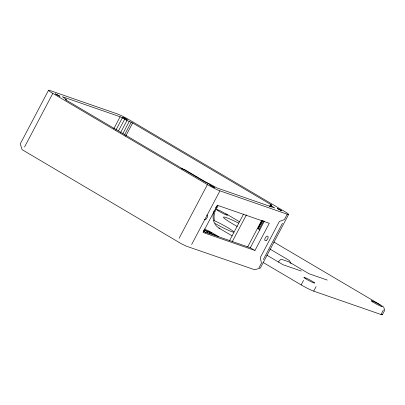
<?xml version="1.0" encoding="UTF-8"?>
<svg xmlns="http://www.w3.org/2000/svg" width="405" height="405" viewBox="0 0 405 405"><rect width="100%" height="100%" fill="white"/><g stroke="black" fill="none" stroke-linecap="round" stroke-linejoin="round"><path stroke-width="0.61" d="M48.529 90.28L20.25 143.917L22.148 149.693L181.845 244.038L186.786 246.321L254.745 269.76L260.329 268.064L288.608 214.432M24.538 147.03L52.817 93.398A10.277 0.876 27.8 0 1 49.896 90.502L117.192 113.866A10.277 0.876 27.8 0 1 129.732 120.098L284.315 211.319A10.277 0.876 27.8 0 1 287.236 214.21L284.371 219.647L279.369 221.444L260.263 257.681L261.443 263.134L258.962 267.842M113.764 128.81L120.118 116.761L126.988 120.472L132.653 122.988L271.78 205.087L270.413 204.864L269.543 206.51M115.926 130.051L122.28 117.997M118.559 130.769L124.624 119.262M120.634 132.526L126.988 120.472M122.862 133.594L129.215 121.546M124.502 135.002L131.144 122.401M125.722 136.136L132.653 122.988M179.126 238.246L207.406 184.614L52.817 93.398M191.661 244.478L219.94 190.846L287.236 214.21M203.381 231.245L204.236 229.61L211.304 233.65L218.634 236.581L210.068 231.635L204.449 229.027M204.348 231.898L205.208 230.263M205.634 232.683L206.494 231.052M207.436 233.007L208.008 231.918M209.076 233.893L209.648 232.804M229.559 240.656L243.572 214.078M232.343 241.527L246.402 214.863M247.723 246.868L261.488 220.76M259.985 230.101L257.99 228.42L262.035 220.75M260.4 224.532L261.848 221.793M258.223 228.8L262.556 220.583M270.064 206.337L270.646 205.244L270.413 204.864M259.063 229.478L263.685 220.715M270.904 207.016L271.482 205.922L270.646 205.244M203.178 231.382L250.32 247.749L264.359 221.12M254.958 250.482L269.29 223.302L217.374 205.279L203.042 232.46L254.958 250.482L250.32 247.749M263.356 259.509L282.462 223.266M278.488 262.192L279.283 260.683L281.202 259.205L288.892 261.873L308.99 273.734L327.255 280.078M382.128 314.341A10.277 0.876 27.8 0 1 380.994 314.498L313.693 291.134A10.277 0.876 27.8 0 1 301.158 284.902L303.548 280.371M313.693 291.134L316.082 286.603M380.994 314.498L383.383 309.967M382.36 314.72L384.75 310.19L383.687 307.111L381.91 305.821M217.986 206.332C214.777 210.165 213.369 215.349 214.321 220.269M257.99 228.42L258.38 228.364M120.118 116.761L62.431 96.734L66.724 99.848L65.352 99.625L204.479 181.723L210.144 184.24L217.019 187.955L274.701 207.978L271.482 205.922M181.42 168.546L184.969 169.776L209.917 184.503M214.139 210.787A14.428 12.535 -70.9 0 0 216.488 226.096L218.877 228.035L219.839 228.369M301.295 271.061L283.029 264.723L266.854 255.175M225.97 213.769L239.557 221.788M273.805 241.998L380.351 304.869M269.887 249.024L289.438 260.562L290.992 263.62M218.877 228.035L232.1 235.837M263.058 262.42L301.158 284.902M237.36 226.537A22.103 1.888 27.8 0 1 223.484 217.176A22.103 1.888 27.8 0 1 238.601 223.069M213.84 220.426A14.393 1.23 27.8 0 1 230.187 229.154A14.393 1.23 27.8 0 1 231.22 231.483A14.393 1.23 27.8 0 1 215.222 223.535M206.727 215.07A2.572 1.255 -59.5 0 1 207.087 217.784A2.572 1.255 -59.5 0 1 204.419 219.449M219.94 190.846A10.277 0.876 27.8 0 1 207.406 184.614M215.546 207.988A14.428 12.535 -70.9 0 1 217.865 205.112M55.45 93.854L59.899 96.263L55.45 93.854M122.745 117.222L127.195 119.627L122.745 117.222M210.033 185.075L214.483 187.48L210.033 185.075M277.329 208.438L281.784 210.843L277.329 208.438M207.942 231.154L211.861 233.27L207.942 231.154M218.022 210.691A6.196 0.532 27.8 0 0 227.271 215.288A6.196 0.532 27.8 0 0 220.776 211.142A6.196 0.532 27.8 0 0 218.022 210.691M372.605 301.912A6.196 0.532 27.8 0 0 381.854 306.509A6.196 0.532 27.8 0 0 375.364 302.363A6.196 0.532 27.8 0 0 372.605 301.912M305.304 278.544A6.196 0.532 27.8 0 0 314.563 283.146A6.196 0.532 27.8 0 0 308.063 278.994A6.196 0.532 27.8 0 0 305.304 278.544M266.455 240.292A2.572 1.255 -59.5 0 0 267.918 236.317A2.572 1.255 -59.5 0 0 264.981 238.58A2.572 1.255 -59.5 0 0 266.455 240.292"/></g></svg>
